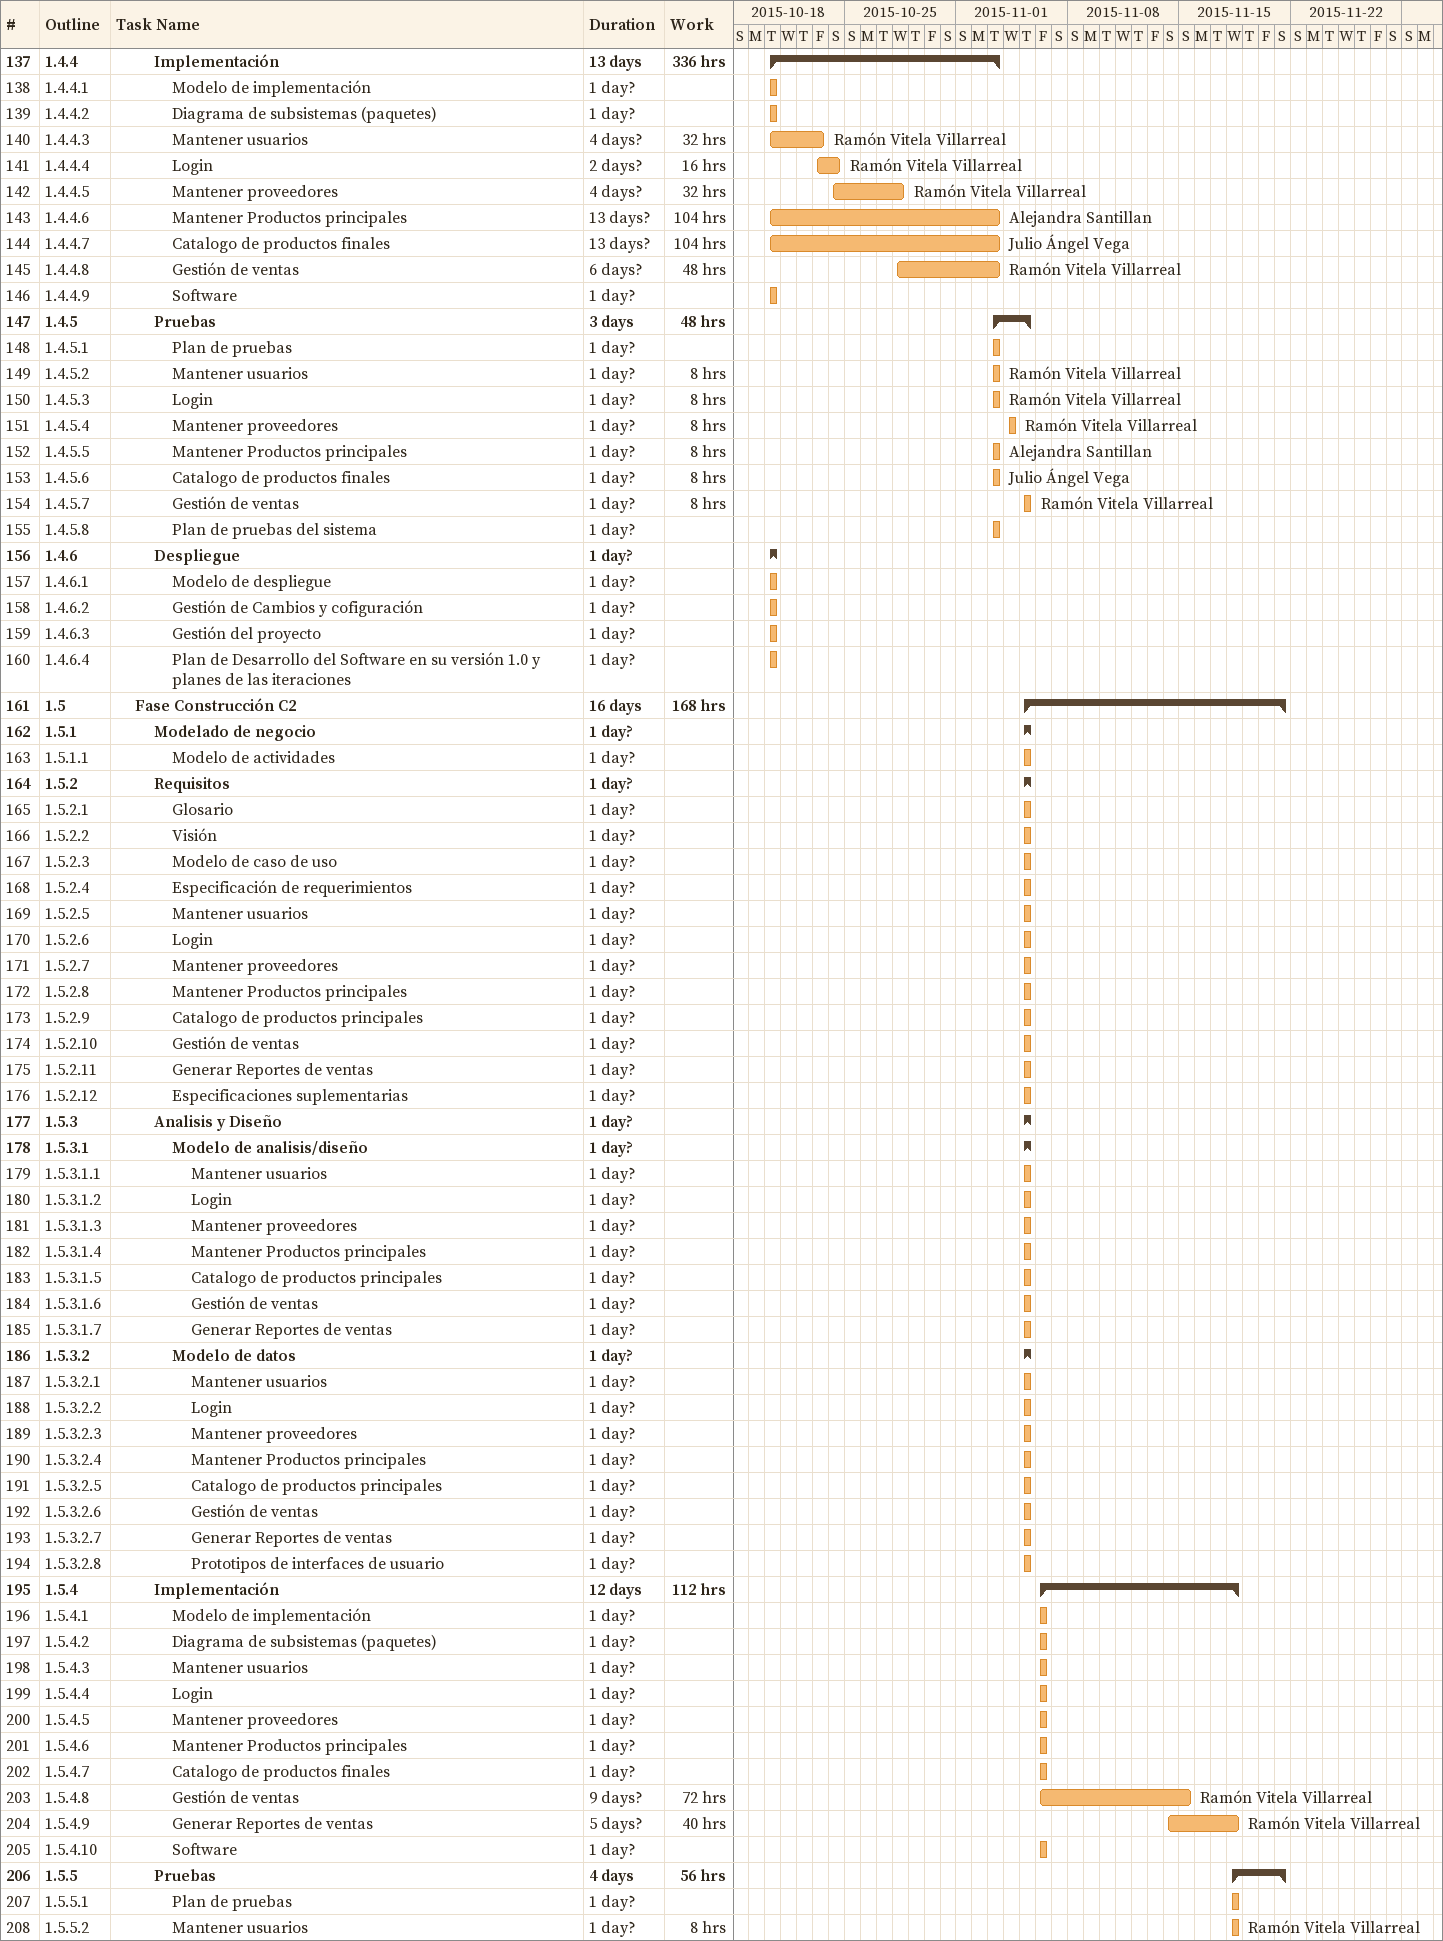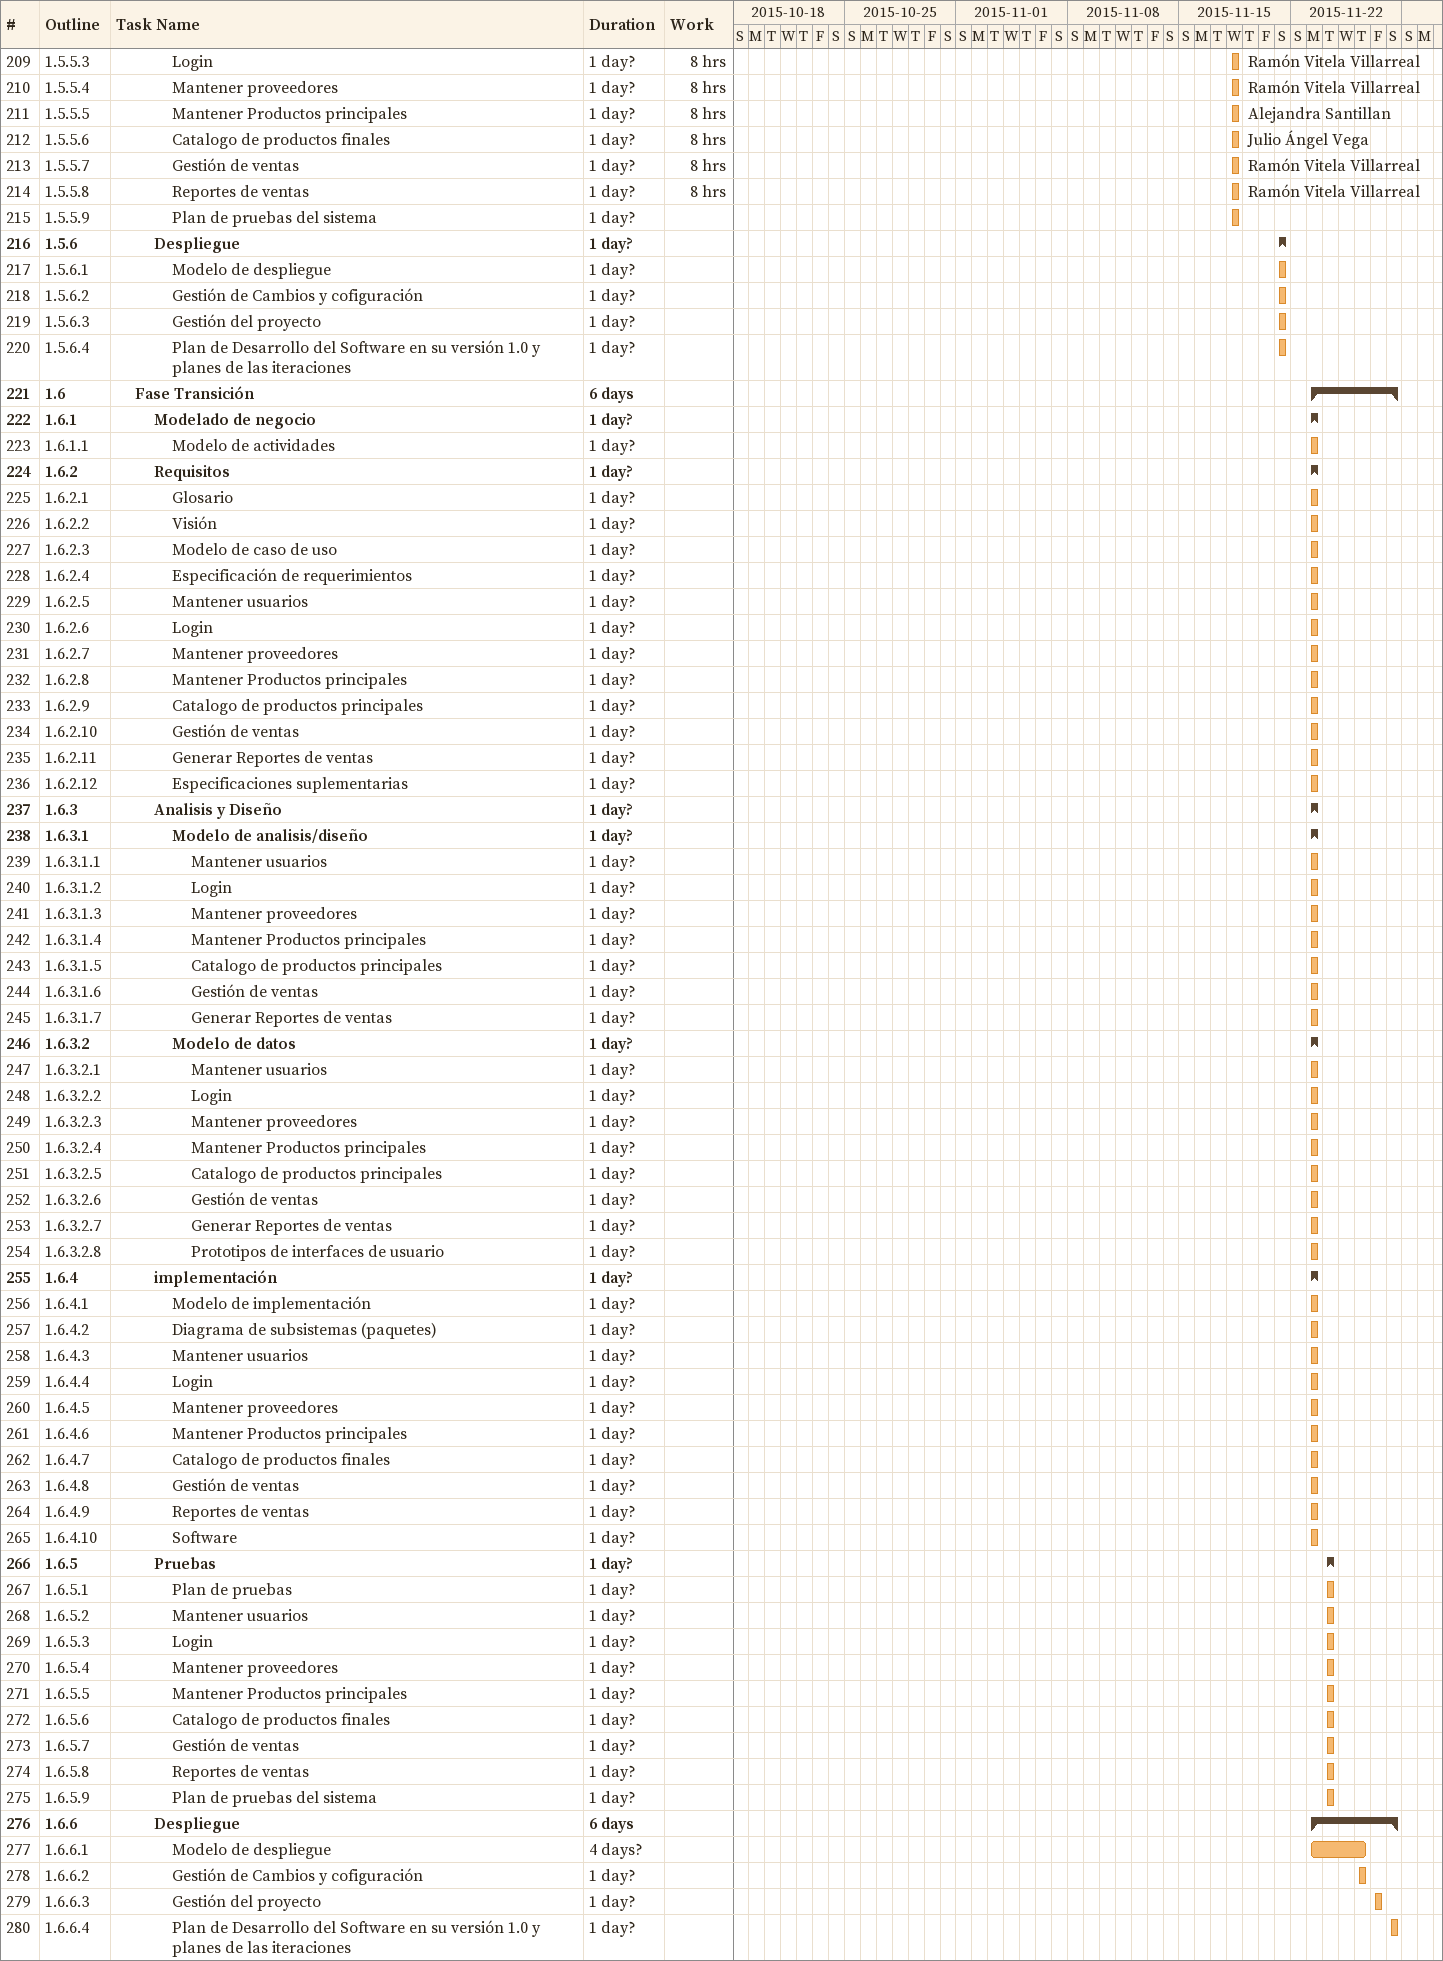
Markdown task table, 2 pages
| ID | WBS | Task | Duration | Start | Finish | Resources | Work (h) |
|---|---|---|---|---|---|---|---|
| 137 | 1.4.4 | **Implementación** | 13d | 2015-10-20 | 2015-11-03 |  | 336 |
| 138 | 1.4.4.1 | Modelo de implementación | 1d? | 2015-10-20 | 2015-10-20 |  |  |
| 139 | 1.4.4.2 | Diagrama de subsistemas (paquetes) | 1d? | 2015-10-20 | 2015-10-20 |  |  |
| 140 | 1.4.4.3 | Mantener usuarios | 4d? | 2015-10-20 | 2015-10-23 | Ramón Vitela Villarreal | 32 |
| 141 | 1.4.4.4 | Login | 2d? | 2015-10-23 | 2015-10-24 | Ramón Vitela Villarreal | 16 |
| 142 | 1.4.4.5 | Mantener proveedores | 4d? | 2015-10-24 | 2015-10-28 | Ramón Vitela Villarreal | 32 |
| 143 | 1.4.4.6 | Mantener Productos principales | 13d? | 2015-10-20 | 2015-11-03 | Alejandra Santillan | 104 |
| 144 | 1.4.4.7 | Catalogo de productos finales | 13d? | 2015-10-20 | 2015-11-03 | Julio Ángel Vega | 104 |
| 145 | 1.4.4.8 | Gestión de ventas | 6d? | 2015-10-28 | 2015-11-03 | Ramón Vitela Villarreal | 48 |
| 146 | 1.4.4.9 | Software | 1d? | 2015-10-20 | 2015-10-20 |  |  |
| 147 | 1.4.5 | **Pruebas** | 3d | 2015-11-03 | 2015-11-05 |  | 48 |
| 148 | 1.4.5.1 | Plan de pruebas | 1d? | 2015-11-03 | 2015-11-03 |  |  |
| 149 | 1.4.5.2 | Mantener usuarios | 1d? | 2015-11-03 | 2015-11-03 | Ramón Vitela Villarreal | 8 |
| 150 | 1.4.5.3 | Login | 1d? | 2015-11-03 | 2015-11-03 | Ramón Vitela Villarreal | 8 |
| 151 | 1.4.5.4 | Mantener proveedores | 1d? | 2015-11-04 | 2015-11-04 | Ramón Vitela Villarreal | 8 |
| 152 | 1.4.5.5 | Mantener Productos principales | 1d? | 2015-11-03 | 2015-11-03 | Alejandra Santillan | 8 |
| 153 | 1.4.5.6 | Catalogo de productos finales | 1d? | 2015-11-03 | 2015-11-03 | Julio Ángel Vega | 8 |
| 154 | 1.4.5.7 | Gestión de ventas | 1d? | 2015-11-05 | 2015-11-05 | Ramón Vitela Villarreal | 8 |
| 155 | 1.4.5.8 | Plan de pruebas del sistema | 1d? | 2015-11-03 | 2015-11-03 |  |  |
| 156 | 1.4.6 | **Despliegue** | 1d? | 2015-10-20 | 2015-10-20 |  |  |
| 157 | 1.4.6.1 | Modelo de despliegue | 1d? | 2015-10-20 | 2015-10-20 |  |  |
| 158 | 1.4.6.2 | Gestión de Cambios y cofiguración | 1d? | 2015-10-20 | 2015-10-20 |  |  |
| 159 | 1.4.6.3 | Gestión del proyecto | 1d? | 2015-10-20 | 2015-10-20 |  |  |
| 160 | 1.4.6.4 | Plan de Desarrollo del Software en su versión 1.0 y planes de las iteraciones | 1d? | 2015-10-20 | 2015-10-20 |  |  |
| 161 | 1.5 | **Fase Construcción C2** | 16d | 2015-11-05 | 2015-11-21 |  | 168 |
| 162 | 1.5.1 | **Modelado de negocio** | 1d? | 2015-11-05 | 2015-11-05 |  |  |
| 163 | 1.5.1.1 | Modelo de actividades | 1d? | 2015-11-05 | 2015-11-05 |  |  |
| 164 | 1.5.2 | **Requisitos** | 1d? | 2015-11-05 | 2015-11-05 |  |  |
| 165 | 1.5.2.1 | Glosario | 1d? | 2015-11-05 | 2015-11-05 |  |  |
| 166 | 1.5.2.2 | Visión | 1d? | 2015-11-05 | 2015-11-05 |  |  |
| 167 | 1.5.2.3 | Modelo de caso de uso | 1d? | 2015-11-05 | 2015-11-05 |  |  |
| 168 | 1.5.2.4 | Especificación de requerimientos | 1d? | 2015-11-05 | 2015-11-05 |  |  |
| 169 | 1.5.2.5 | Mantener usuarios | 1d? | 2015-11-05 | 2015-11-05 |  |  |
| 170 | 1.5.2.6 | Login | 1d? | 2015-11-05 | 2015-11-05 |  |  |
| 171 | 1.5.2.7 | Mantener proveedores | 1d? | 2015-11-05 | 2015-11-05 |  |  |
| 172 | 1.5.2.8 | Mantener Productos principales | 1d? | 2015-11-05 | 2015-11-05 |  |  |
| 173 | 1.5.2.9 | Catalogo de productos principales | 1d? | 2015-11-05 | 2015-11-05 |  |  |
| 174 | 1.5.2.10 | Gestión de ventas | 1d? | 2015-11-05 | 2015-11-05 |  |  |
| 175 | 1.5.2.11 | Generar Reportes de ventas | 1d? | 2015-11-05 | 2015-11-05 |  |  |
| 176 | 1.5.2.12 | Especificaciones suplementarias | 1d? | 2015-11-05 | 2015-11-05 |  |  |
| 177 | 1.5.3 | **Analisis y Diseño** | 1d? | 2015-11-05 | 2015-11-05 |  |  |
| 178 | 1.5.3.1 | **Modelo de analisis/diseño** | 1d? | 2015-11-05 | 2015-11-05 |  |  |
| 179 | 1.5.3.1.1 | Mantener usuarios | 1d? | 2015-11-05 | 2015-11-05 |  |  |
| 180 | 1.5.3.1.2 | Login | 1d? | 2015-11-05 | 2015-11-05 |  |  |
| 181 | 1.5.3.1.3 | Mantener proveedores | 1d? | 2015-11-05 | 2015-11-05 |  |  |
| 182 | 1.5.3.1.4 | Mantener Productos principales | 1d? | 2015-11-05 | 2015-11-05 |  |  |
| 183 | 1.5.3.1.5 | Catalogo de productos principales | 1d? | 2015-11-05 | 2015-11-05 |  |  |
| 184 | 1.5.3.1.6 | Gestión de ventas | 1d? | 2015-11-05 | 2015-11-05 |  |  |
| 185 | 1.5.3.1.7 | Generar Reportes de ventas | 1d? | 2015-11-05 | 2015-11-05 |  |  |
| 186 | 1.5.3.2 | **Modelo de datos** | 1d? | 2015-11-05 | 2015-11-05 |  |  |
| 187 | 1.5.3.2.1 | Mantener usuarios | 1d? | 2015-11-05 | 2015-11-05 |  |  |
| 188 | 1.5.3.2.2 | Login | 1d? | 2015-11-05 | 2015-11-05 |  |  |
| 189 | 1.5.3.2.3 | Mantener proveedores | 1d? | 2015-11-05 | 2015-11-05 |  |  |
| 190 | 1.5.3.2.4 | Mantener Productos principales | 1d? | 2015-11-05 | 2015-11-05 |  |  |
| 191 | 1.5.3.2.5 | Catalogo de productos principales | 1d? | 2015-11-05 | 2015-11-05 |  |  |
| 192 | 1.5.3.2.6 | Gestión de ventas | 1d? | 2015-11-05 | 2015-11-05 |  |  |
| 193 | 1.5.3.2.7 | Generar Reportes de ventas | 1d? | 2015-11-05 | 2015-11-05 |  |  |
| 194 | 1.5.3.2.8 | Prototipos de interfaces de usuario | 1d? | 2015-11-05 | 2015-11-05 |  |  |
| 195 | 1.5.4 | **Implementación** | 12d | 2015-11-06 | 2015-11-18 |  | 112 |
| 196 | 1.5.4.1 | Modelo de implementación | 1d? | 2015-11-06 | 2015-11-06 |  |  |
| 197 | 1.5.4.2 | Diagrama de subsistemas (paquetes) | 1d? | 2015-11-06 | 2015-11-06 |  |  |
| 198 | 1.5.4.3 | Mantener usuarios | 1d? | 2015-11-06 | 2015-11-06 |  |  |
| 199 | 1.5.4.4 | Login | 1d? | 2015-11-06 | 2015-11-06 |  |  |
| 200 | 1.5.4.5 | Mantener proveedores | 1d? | 2015-11-06 | 2015-11-06 |  |  |
| 201 | 1.5.4.6 | Mantener Productos principales | 1d? | 2015-11-06 | 2015-11-06 |  |  |
| 202 | 1.5.4.7 | Catalogo de productos finales | 1d? | 2015-11-06 | 2015-11-06 |  |  |
| 203 | 1.5.4.8 | Gestión de ventas | 9d? | 2015-11-06 | 2015-11-15 | Ramón Vitela Villarreal | 72 |
| 204 | 1.5.4.9 | Generar Reportes de ventas | 5d? | 2015-11-14 | 2015-11-18 | Ramón Vitela Villarreal | 40 |
| 205 | 1.5.4.10 | Software | 1d? | 2015-11-06 | 2015-11-06 |  |  |
| 206 | 1.5.5 | **Pruebas** | 4d | 2015-11-18 | 2015-11-21 |  | 56 |
| 207 | 1.5.5.1 | Plan de pruebas | 1d? | 2015-11-18 | 2015-11-18 |  |  |
| 208 | 1.5.5.2 | Mantener usuarios | 1d? | 2015-11-18 | 2015-11-18 | Ramón Vitela Villarreal | 8 |
| 209 | 1.5.5.3 | Login | 1d? | 2015-11-18 | 2015-11-18 | Ramón Vitela Villarreal | 8 |
| 210 | 1.5.5.4 | Mantener proveedores | 1d? | 2015-11-18 | 2015-11-18 | Ramón Vitela Villarreal | 8 |
| 211 | 1.5.5.5 | Mantener Productos principales | 1d? | 2015-11-18 | 2015-11-18 | Alejandra Santillan | 8 |
| 212 | 1.5.5.6 | Catalogo de productos finales | 1d? | 2015-11-18 | 2015-11-18 | Julio Ángel Vega | 8 |
| 213 | 1.5.5.7 | Gestión de ventas | 1d? | 2015-11-18 | 2015-11-18 | Ramón Vitela Villarreal | 8 |
| 214 | 1.5.5.8 | Reportes de ventas | 1d? | 2015-11-18 | 2015-11-18 | Ramón Vitela Villarreal | 8 |
| 215 | 1.5.5.9 | Plan de pruebas del sistema | 1d? | 2015-11-18 | 2015-11-18 |  |  |
| 216 | 1.5.6 | **Despliegue** | 1d? | 2015-11-21 | 2015-11-21 |  |  |
| 217 | 1.5.6.1 | Modelo de despliegue | 1d? | 2015-11-21 | 2015-11-21 |  |  |
| 218 | 1.5.6.2 | Gestión de Cambios y cofiguración | 1d? | 2015-11-21 | 2015-11-21 |  |  |
| 219 | 1.5.6.3 | Gestión del proyecto | 1d? | 2015-11-21 | 2015-11-21 |  |  |
| 220 | 1.5.6.4 | Plan de Desarrollo del Software en su versión 1.0 y planes de las iteraciones | 1d? | 2015-11-21 | 2015-11-21 |  |  |
| 221 | 1.6 | **Fase Transición** | 6d | 2015-11-23 | 2015-11-28 |  |  |
| 222 | 1.6.1 | **Modelado de negocio** | 1d? | 2015-11-23 | 2015-11-23 |  |  |
| 223 | 1.6.1.1 | Modelo de actividades | 1d? | 2015-11-23 | 2015-11-23 |  |  |
| 224 | 1.6.2 | **Requisitos** | 1d? | 2015-11-23 | 2015-11-23 |  |  |
| 225 | 1.6.2.1 | Glosario | 1d? | 2015-11-23 | 2015-11-23 |  |  |
| 226 | 1.6.2.2 | Visión | 1d? | 2015-11-23 | 2015-11-23 |  |  |
| 227 | 1.6.2.3 | Modelo de caso de uso | 1d? | 2015-11-23 | 2015-11-23 |  |  |
| 228 | 1.6.2.4 | Especificación de requerimientos | 1d? | 2015-11-23 | 2015-11-23 |  |  |
| 229 | 1.6.2.5 | Mantener usuarios | 1d? | 2015-11-23 | 2015-11-23 |  |  |
| 230 | 1.6.2.6 | Login | 1d? | 2015-11-23 | 2015-11-23 |  |  |
| 231 | 1.6.2.7 | Mantener proveedores | 1d? | 2015-11-23 | 2015-11-23 |  |  |
| 232 | 1.6.2.8 | Mantener Productos principales | 1d? | 2015-11-23 | 2015-11-23 |  |  |
| 233 | 1.6.2.9 | Catalogo de productos principales | 1d? | 2015-11-23 | 2015-11-23 |  |  |
| 234 | 1.6.2.10 | Gestión de ventas | 1d? | 2015-11-23 | 2015-11-23 |  |  |
| 235 | 1.6.2.11 | Generar Reportes de ventas | 1d? | 2015-11-23 | 2015-11-23 |  |  |
| 236 | 1.6.2.12 | Especificaciones suplementarias | 1d? | 2015-11-23 | 2015-11-23 |  |  |
| 237 | 1.6.3 | **Analisis y Diseño** | 1d? | 2015-11-23 | 2015-11-23 |  |  |
| 238 | 1.6.3.1 | **Modelo de analisis/diseño** | 1d? | 2015-11-23 | 2015-11-23 |  |  |
| 239 | 1.6.3.1.1 | Mantener usuarios | 1d? | 2015-11-23 | 2015-11-23 |  |  |
| 240 | 1.6.3.1.2 | Login | 1d? | 2015-11-23 | 2015-11-23 |  |  |
| 241 | 1.6.3.1.3 | Mantener proveedores | 1d? | 2015-11-23 | 2015-11-23 |  |  |
| 242 | 1.6.3.1.4 | Mantener Productos principales | 1d? | 2015-11-23 | 2015-11-23 |  |  |
| 243 | 1.6.3.1.5 | Catalogo de productos principales | 1d? | 2015-11-23 | 2015-11-23 |  |  |
| 244 | 1.6.3.1.6 | Gestión de ventas | 1d? | 2015-11-23 | 2015-11-23 |  |  |
| 245 | 1.6.3.1.7 | Generar Reportes de ventas | 1d? | 2015-11-23 | 2015-11-23 |  |  |
| 246 | 1.6.3.2 | **Modelo de datos** | 1d? | 2015-11-23 | 2015-11-23 |  |  |
| 247 | 1.6.3.2.1 | Mantener usuarios | 1d? | 2015-11-23 | 2015-11-23 |  |  |
| 248 | 1.6.3.2.2 | Login | 1d? | 2015-11-23 | 2015-11-23 |  |  |
| 249 | 1.6.3.2.3 | Mantener proveedores | 1d? | 2015-11-23 | 2015-11-23 |  |  |
| 250 | 1.6.3.2.4 | Mantener Productos principales | 1d? | 2015-11-23 | 2015-11-23 |  |  |
| 251 | 1.6.3.2.5 | Catalogo de productos principales | 1d? | 2015-11-23 | 2015-11-23 |  |  |
| 252 | 1.6.3.2.6 | Gestión de ventas | 1d? | 2015-11-23 | 2015-11-23 |  |  |
| 253 | 1.6.3.2.7 | Generar Reportes de ventas | 1d? | 2015-11-23 | 2015-11-23 |  |  |
| 254 | 1.6.3.2.8 | Prototipos de interfaces de usuario | 1d? | 2015-11-23 | 2015-11-23 |  |  |
| 255 | 1.6.4 | **implementación** | 1d? | 2015-11-23 | 2015-11-23 |  |  |
| 256 | 1.6.4.1 | Modelo de implementación | 1d? | 2015-11-23 | 2015-11-23 |  |  |
| 257 | 1.6.4.2 | Diagrama de subsistemas (paquetes) | 1d? | 2015-11-23 | 2015-11-23 |  |  |
| 258 | 1.6.4.3 | Mantener usuarios | 1d? | 2015-11-23 | 2015-11-23 |  |  |
| 259 | 1.6.4.4 | Login | 1d? | 2015-11-23 | 2015-11-23 |  |  |
| 260 | 1.6.4.5 | Mantener proveedores | 1d? | 2015-11-23 | 2015-11-23 |  |  |
| 261 | 1.6.4.6 | Mantener Productos principales | 1d? | 2015-11-23 | 2015-11-23 |  |  |
| 262 | 1.6.4.7 | Catalogo de productos finales | 1d? | 2015-11-23 | 2015-11-23 |  |  |
| 263 | 1.6.4.8 | Gestión de ventas | 1d? | 2015-11-23 | 2015-11-23 |  |  |
| 264 | 1.6.4.9 | Reportes de ventas | 1d? | 2015-11-23 | 2015-11-23 |  |  |
| 265 | 1.6.4.10 | Software | 1d? | 2015-11-23 | 2015-11-23 |  |  |
| 266 | 1.6.5 | **Pruebas** | 1d? | 2015-11-24 | 2015-11-24 |  |  |
| 267 | 1.6.5.1 | Plan de pruebas | 1d? | 2015-11-24 | 2015-11-24 |  |  |
| 268 | 1.6.5.2 | Mantener usuarios | 1d? | 2015-11-24 | 2015-11-24 |  |  |
| 269 | 1.6.5.3 | Login | 1d? | 2015-11-24 | 2015-11-24 |  |  |
| 270 | 1.6.5.4 | Mantener proveedores | 1d? | 2015-11-24 | 2015-11-24 |  |  |
| 271 | 1.6.5.5 | Mantener Productos principales | 1d? | 2015-11-24 | 2015-11-24 |  |  |
| 272 | 1.6.5.6 | Catalogo de productos finales | 1d? | 2015-11-24 | 2015-11-24 |  |  |
| 273 | 1.6.5.7 | Gestión de ventas | 1d? | 2015-11-24 | 2015-11-24 |  |  |
| 274 | 1.6.5.8 | Reportes de ventas | 1d? | 2015-11-24 | 2015-11-24 |  |  |
| 275 | 1.6.5.9 | Plan de pruebas del sistema | 1d? | 2015-11-24 | 2015-11-24 |  |  |
| 276 | 1.6.6 | **Despliegue** | 6d | 2015-11-23 | 2015-11-28 |  |  |
| 277 | 1.6.6.1 | Modelo de despliegue | 4d? | 2015-11-23 | 2015-11-26 |  |  |
| 278 | 1.6.6.2 | Gestión de Cambios y cofiguración | 1d? | 2015-11-26 | 2015-11-26 |  |  |
| 279 | 1.6.6.3 | Gestión del proyecto | 1d? | 2015-11-27 | 2015-11-27 |  |  |
| 280 | 1.6.6.4 | Plan de Desarrollo del Software en su versión 1.0 y planes de las iteraciones | 1d? | 2015-11-28 | 2015-11-28 |  |  |
